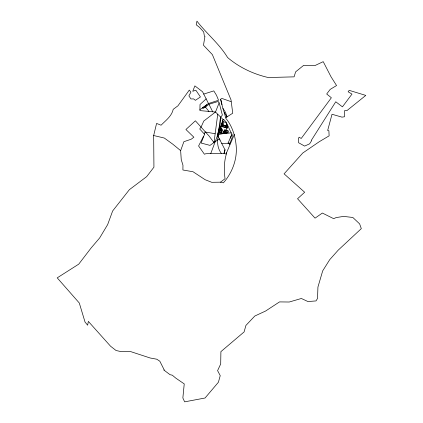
<?xml version="1.0" encoding="UTF-8"?>
<svg xmlns="http://www.w3.org/2000/svg" width="423" height="423" viewBox="0 0 423 423"><rect width="100%" height="100%" fill="white"/><g stroke="black" fill="none" stroke-linecap="round" stroke-linejoin="round"><path stroke-width="0.63" d="M221.303 153.369C213.694 143.18 219.69 130.131 223.106 119.593L220.748 117.192L222.35 115.061L219.172 102.773L215.487 112.016L203.764 121.063L201.242 126.731L199.73 128.994L204.547 134.271L201.121 143.043L209.993 145.38L213.969 142.556L209.078 136.053L195.394 120.793L185.919 129.501L193.882 137.226L191.138 139.257L183.883 141.694L180.647 150.641L181.245 159.672L182.963 165.203L182.9 169.998L193.01 171.733L205.129 179.706L211.717 182.308L220.499 182.181L223.386 182.836C232.692 172.362 237.858 157.837 235.971 143.852C234.876 134.572 231.614 124.997 225.47 117.853L232.735 113.205L231.021 99.907L212.378 54.609L203.479 45.235L204.938 36.404L204.42 36.309L203.706 32L199.45 27.299L196.219 24.793L196.959 21.15C206.657 33.745 219.363 43.881 227.6 57.533C239.265 67.442 253.451 74.147 268.319 77.541L294.091 76.849L295.624 71.852L303.714 65.311L315.003 65.549L323.22 61.652L331.05 76.827L336.555 85.536L330.189 89.39L326.688 93.991L331.373 97.761L301.202 138.485L299.151 137.2L298.485 138.273L298.59 142.725L304.623 146.088L309.641 143.82L311.762 140.394L311.444 140.177L335.756 101.774L342.445 106.839L351.968 94.112L348.134 91.765L349.202 90.353L365.789 95.402L346.802 110.72L344.581 110.62L344.502 116.764L341.98 117.139L332.023 114.258L327.656 130.48L328.893 130.733L329.12 135.852L319.37 141.652L302.783 153.004L284.082 173.842L304.655 192.238L297.554 198.747L315.056 218.157L322.358 213.039L333.684 218.68L336.105 217.586L343.64 216.396L352.83 217.475L359.624 223.873L361.311 228.632L338.22 250.136L329.702 259.696L322.686 270.868L317.932 287.074L317.536 298.432L316.013 300.922L307.933 301.551L301.366 298.485L289.237 302.017L279.534 301.906L265.655 311L254.783 316.044L245.927 325.419L244.087 331.939L220.901 351.64L220.695 363.965L217.591 370.638L220.23 375.635L218.405 382.244L205.06 398.001L184.64 401.85L182.858 397.958L184.238 383.894L175.846 378.162L172.298 375.185L170.072 374.709L163.833 370.014L164.235 369.956L159.831 361.221L156.78 359.212L150.133 357.98L130.871 351.666L120.967 351.592L116.066 350.508L110.583 346.241L88.333 321.38L87.656 325.208L85.039 322.072L79.291 303L57.211 277.858L78.736 264.153L91.146 247.936L99.648 237.964L107.664 224.571L112.645 210.971L129.369 189.684L146.67 176.64L153.935 167.175L153.671 135.529L156.584 123.426L161.078 125.203C165.694 120.47 171.801 116.156 173.213 109.319L177.914 105.845L189.287 90.099L190.916 92.135L188.891 95.873L190.942 98.934L193.649 98.913L195.4 100.33L200.444 96.952L195.833 90.205L192.751 91.289L194.871 85.885L202.569 91.759L208.502 103.55L218.548 100.235L216.491 95.254L213.795 90.892L203.743 94.075M220.748 117.192L215.487 112.016L199.894 110.593L200.005 104.513L206.202 98.834M217.729 114.21L214.588 138.099L214.704 141.557L214.329 141.985L213.583 141.927M203.357 136.597L198.593 145.977L204.431 154.242L205.795 153.734L210.739 153.612L218.353 133.277L220.531 116.975L220.177 123.992L217.93 136.084L225.01 149.811M219.172 127.667L218.733 130.654L217.422 134.234L217.454 136.074M210.739 153.612L224.259 153.327L225.02 149.811L223.947 153.332M224.661 151.492L224.238 153.417L225.998 154.072L234.384 134.387M226.733 152.793C224.053 161.158 223.756 170.03 225.052 178.702L220.489 182.186M221.752 143.46L227.992 143.244L231.968 134.091L231.392 132.854L218.559 134.117L223.053 119.767L223.619 119.328L226.215 122.226L231.175 132.875M220.843 130.829L221.435 128.946M222.144 126.683L222.736 124.796M220.489 132.764L221.663 128.999L220.695 128.714M223.899 121.856L222.609 125.985L221.641 125.7M223.159 126.979L223.751 125.097M224.179 127.281L224.766 125.393M225.195 127.577L225.787 125.694M223.91 133.192L224.92 129.961L226.252 130.353M226.702 124.262L225.866 126.942L227.193 127.334M224.914 132.029L225.507 130.141M226.215 127.878L226.802 125.991M225.93 132.325L226.522 130.443M226.95 132.626L227.537 130.739M218.353 133.277L218.067 134.165L217.422 134.234M230.995 101.626L221.848 98.416L220.478 99.363L223.883 111.947L227.035 116.843M204.32 134.022L205.065 131.987L215.074 133.7M230.255 138.109L231.667 134.805L232.296 134.81L232.121 137.602L230.049 143.18L227.992 143.244L229.557 143.201L229.546 144.597L229.848 144.634M213.969 142.556L219.363 138.823L220.034 140.113M208.491 103.461L202.591 107.706L202.77 107.923L206.984 104.809L206.244 105.745L199.936 109.531M202.77 107.923L203.199 108.378L205.462 107.056L208.909 104.28L218.242 101.446L219.088 102.985M218.559 134.117L226.728 133.314M153.66 135.529L164.304 138.041L172.679 144.1L180.658 150.636M221.98 130.755L224.016 131.352M221.864 131.13L219.828 130.533L220.42 128.645L222.45 129.242L221.388 132.642L223.423 133.24L224.486 129.84L228.557 131.04L227.965 132.928L223.894 131.727M205.06 106.548L208.967 111.476M222.942 108.404L225.501 112.349L226.865 116.251M209.057 104.47L212.721 111.825M220.536 99.199L221.478 101.213L221.932 104.698M226.189 117.388L226.088 117.039L225.433 117.012L224.248 112.481M221.715 124.494L221.129 126.382L227.23 128.18L227.823 126.292L221.715 124.494M222.932 121.575L219.516 132.478L222.435 133.335L225.406 133.044L227.574 126.128L225.85 122.432L222.932 121.575"/></g></svg>
